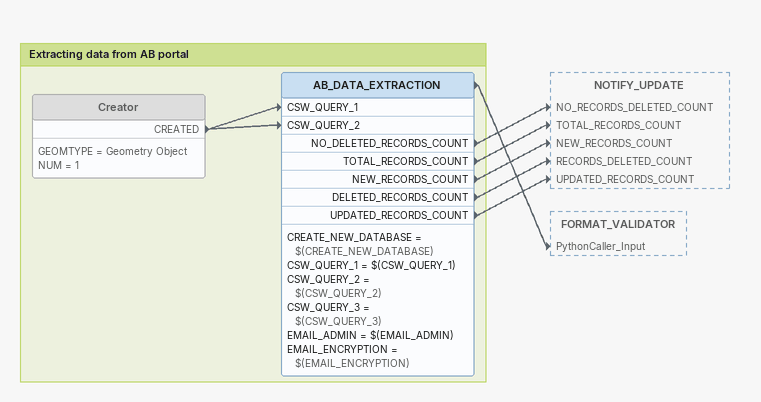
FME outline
Bookmark: Extracting data from AB portal
Creator [off]
    GEOMTYPE = Geometry Object
    NUM = 1
    CREATED -> AB_DATA_EXTRACTION [CSW_QUERY_1]
    CREATED -> AB_DATA_EXTRACTION [CSW_QUERY_2]
AB_DATA_EXTRACTION
    CREATE_NEW_DATABASE = $(CREATE_NEW_DATABASE)
    CSW_QUERY_1 = $(CSW_QUERY_1)
    CSW_QUERY_2 = $(CSW_QUERY_2)
    CSW_QUERY_3 = $(CSW_QUERY_3)
    EMAIL_ADMIN = $(EMAIL_ADMIN)
    EMAIL_ENCRYPTION = $(EMAIL_ENCRYPTION)
    NO_DELETED_RECORDS_COUNT -> NOTIFY_UPDATE [NO_RECORDS_DELETED_COUNT]
    TOTAL_RECORDS_COUNT -> NOTIFY_UPDATE [TOTAL_RECORDS_COUNT]
    NEW_RECORDS_COUNT -> NOTIFY_UPDATE [NEW_RECORDS_COUNT]
    DELETED_RECORDS_COUNT -> NOTIFY_UPDATE [RECORDS_DELETED_COUNT]
    -> FORMAT_VALIDATOR [PythonCaller_Input]
    UPDATED_RECORDS_COUNT -> NOTIFY_UPDATE [UPDATED_RECORDS_COUNT]
